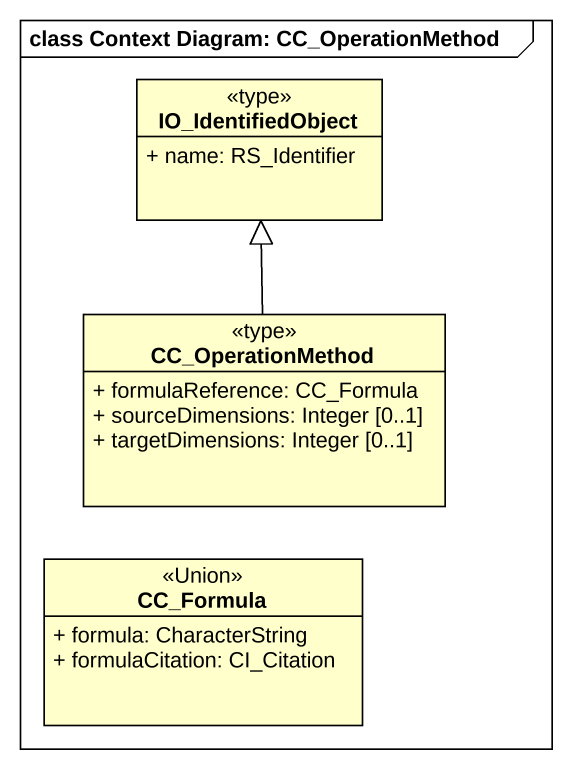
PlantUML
@startuml
mainframe class Context Diagram: CC_OperationMethod
hide circle
hide empty members
skinparam classAttributeIconSize 0
class IO_IdentifiedObject <<type>> {
  + name: RS_Identifier
}
class CC_OperationMethod <<type>> {
  + formulaReference: CC_Formula
  + sourceDimensions: Integer [0..1]
  + targetDimensions: Integer [0..1]
}
class CC_Formula <<Union>> {
  + formula: CharacterString
  + formulaCitation: CI_Citation
}
CC_OperationMethod -up-|> IO_IdentifiedObject
@enduml
